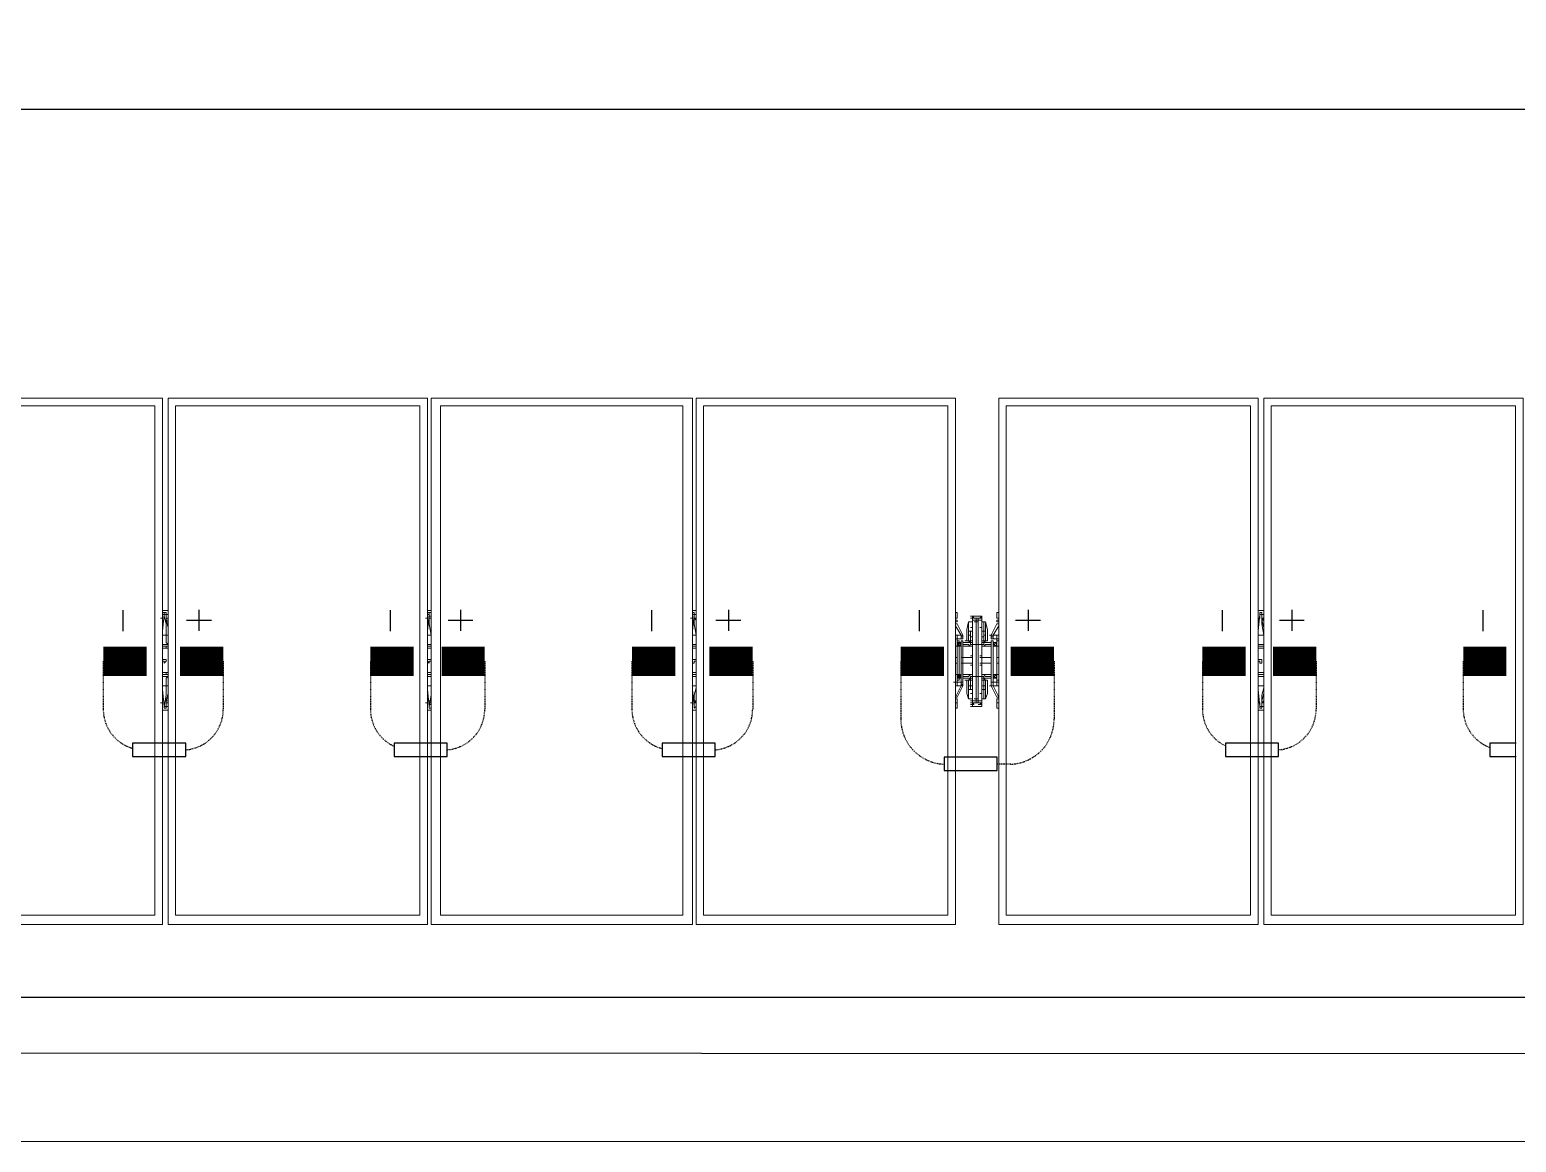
# Model space of a CAD drawing. Header units: feet. Extents: x -9903 to 12307, y -41 to 4121.
# Drawn here: x 2233.1 to 2488.9, y 2500.5 to 2692 of the extents above; entities that cross this region are included whole.
import ezdxf
from ezdxf.lldxf.tags import DXFTag

# ---------------------------------------------------------------- set-up
doc = ezdxf.new("R2010")
doc.units = ezdxf.units.FT
doc.header["$MEASUREMENT"] = 0
doc.linetypes.add('HIDDEN', pattern=[0.375, 0.25, -0.125])
for name, color, linetype in [('E-HARN-COMP', 8, 'Continuous'), ('E-TRNK-CABL-NEG', 6, 'HIDDEN'), ('E-TRUNK-CABLE-POS', 6, 'HIDDEN'), ('G-ANNO-TEXT', 1, 'Continuous'), ('Polarity-Text', 7, 'Continuous'), ('PV-DC-CABL-UG+', 5, 'DC+'), ('PV-DC-CABL-UG-', 10, 'DC-')]:
    doc.layers.add(name, color=color, linetype=linetype)
doc.styles.add('NEI-A', font='arial.ttf')
tags = doc.linetypes.add('DC+', pattern='A,0.176989,-0.049113,["DC+",NEI-A,S=0.1,R=0,X=0,Y=-0.05],-0.049113,-0.250887,0.176989', length=0.703091).pattern_tags.tags
tags[6] = DXFTag(74, 10)
tags = doc.linetypes.add('DC-', pattern='A,0.176989,-0.049113,["DC-",NEI-A,S=0.1,R=0,X=0,Y=-0.05],-0.049113,-0.250887,0.176989', length=0.703091).pattern_tags.tags
tags[6] = DXFTag(74, 10)

# ---------------------------------------------------------------- blocks, each defined once
blk = doc.blocks.new('A$Cc93f9aa1')
at = {"lineweight": 5}
for points in [[(7.658, 0.4666), (7.428, 0.4666), (7.428, 0), (7.658, 0)], [(7.893, 0), (7.663, 0), (7.663, 0.4666), (7.893, 0.4666)], [(8.1613, 0), (8.1613, 0.4666), (7.9313, 0.4666), (7.9313, 0)], [(8.3963, 0.4666), (8.3963, 0), (8.1647, 0), (8.1647, 0.4666)], [(8.6296, 0), (8.3997, 0), (8.3997, 0.4666), (8.6296, 0.4666)], [(8.8646, 0), (8.6346, 0), (8.6346, 0.4666), (8.8646, 0.4666)], [(7.6514, 0.0067), (7.6514, 0.4583), (7.4347, 0.4583), (7.4347, 0.0067)], [(7.8863, 0.0067), (7.8863, 0.4583), (7.6697, 0.4583), (7.6697, 0.0067)], [(8.1547, 0.0067), (8.1547, 0.4583), (7.938, 0.4583), (7.938, 0.0067)], [(8.388, 0.4583), (8.173, 0.4583), (8.173, 0.0067), (8.388, 0.0067)], [(8.623, 0.0067), (8.623, 0.4583), (8.4063, 0.4583), (8.4063, 0.0067)], [(8.858, 0.0067), (8.858, 0.4583), (8.6413, 0.4583), (8.6413, 0.0067)], [(7.8947, 0.2667), (7.8947, 0.27), (7.8947, 0.275), (7.893, 0.275), (7.8947, 0.275), (7.8947, 0.27)], [(7.8947, 0.2517), (7.898, 0.2517), (7.898, 0.2533), (7.898, 0.255), (7.8997, 0.255), (7.8947, 0.265), (7.8997, 0.255), (7.898, 0.255), (7.898, 0.2533), (7.898, 0.2517), (7.8947, 0.2517), (7.8947, 0.25), (7.893, 0.25), (7.893, 0.215), (7.8947, 0.215), (7.8947, 0.2133), (7.8947, 0.215), (7.893, 0.215), (7.893, 0.25), (7.893, 0.2517), (7.8947, 0.2517), (7.8947, 0.255), (7.898, 0.255), (7.8947, 0.255), (7.8947, 0.2517), (7.893, 0.2517), (7.893, 0.25), (7.8947, 0.25)], [(7.9047, 0.2667), (7.903, 0.2617), (7.903, 0.25), (7.903, 0.2517), (7.903, 0.25), (7.903, 0.2617)], [(7.9063, 0.2667), (7.9047, 0.2667), (7.9047, 0.2583), (7.9047, 0.2567), (7.9047, 0.255), (7.9063, 0.255), (7.9063, 0.25), (7.9047, 0.25), (7.9047, 0.2567), (7.9047, 0.25), (7.9063, 0.25), (7.9063, 0.255), (7.9063, 0.2583), (7.9063, 0.2667), (7.908, 0.2667), (7.9063, 0.2667), (7.9047, 0.2667), (7.9047, 0.2583), (7.9063, 0.2583)], [(7.9097, 0.2733), (7.908, 0.2733)], [(7.9097, 0.27), (7.908, 0.27)], [(7.9113, 0.2683), (7.9113, 0.2467), (7.908, 0.2467), (7.908, 0.2683)], [(7.913, 0.2467), (7.913, 0.2683), (7.9163, 0.2683), (7.9163, 0.2467)], [(7.9163, 0.2683), (7.9163, 0.27), (7.9163, 0.2733), (7.9163, 0.2717), (7.9147, 0.2717), (7.9163, 0.2717), (7.918, 0.2717), (7.9163, 0.2717), (7.9147, 0.27), (7.9163, 0.27), (7.9163, 0.2683), (7.918, 0.2683)], [(7.918, 0.2733), (7.9163, 0.2733)], [(7.9163, 0.2583), (7.9197, 0.2583), (7.9197, 0.2667), (7.9197, 0.2583)], [(7.9197, 0.2667), (7.9163, 0.2667), (7.9163, 0.2583), (7.9163, 0.2667), (7.9197, 0.2667), (7.9213, 0.2617)], [(7.9263, 0.255), (7.9247, 0.255), (7.9263, 0.2533), (7.9247, 0.255), (7.9263, 0.255), (7.9263, 0.2533), (7.9263, 0.255), (7.9247, 0.255), (7.9297, 0.265), (7.9247, 0.255), (7.9263, 0.255), (7.9297, 0.255), (7.9297, 0.2517), (7.9263, 0.2517), (7.9263, 0.2533), (7.9263, 0.2517), (7.9297, 0.2517), (7.9297, 0.255)], [(7.9297, 0.27), (7.9297, 0.2667), (7.9297, 0.27), (7.9297, 0.275), (7.9313, 0.275), (7.9297, 0.275)], [(7.898, 0.2517), (7.8997, 0.2517), (7.8997, 0.255), (7.9013, 0.255), (7.8997, 0.255), (7.898, 0.255), (7.898, 0.2533), (7.898, 0.255), (7.8997, 0.255), (7.8997, 0.2517), (7.898, 0.2517), (7.8997, 0.2517), (7.8997, 0.215), (7.898, 0.215), (7.8997, 0.215), (7.8997, 0.2517)], [(7.903, 0.25), (7.903, 0.26)], [(7.9047, 0.2583), (7.9047, 0.2567), (7.9047, 0.255), (7.9063, 0.255), (7.9063, 0.2583)], [(7.9197, 0.2567), (7.9197, 0.255), (7.918, 0.255), (7.918, 0.2583), (7.918, 0.255), (7.9197, 0.255), (7.9197, 0.2567), (7.9197, 0.2583)], [(7.918, 0.255), (7.918, 0.25), (7.9197, 0.25), (7.9197, 0.2517), (7.9197, 0.25), (7.918, 0.25), (7.918, 0.2483), (7.9197, 0.25), (7.918, 0.2483), (7.9197, 0.25), (7.918, 0.2483), (7.918, 0.25)], [(7.9263, 0.215), (7.9247, 0.215), (7.9247, 0.2517), (7.9263, 0.2517), (7.9247, 0.2517), (7.9247, 0.255), (7.9247, 0.2517), (7.9263, 0.2517), (7.9247, 0.2517), (7.9247, 0.215)], [(7.9313, 0.25), (7.9313, 0.2517), (7.9297, 0.2517), (7.9297, 0.25), (7.9297, 0.2517), (7.9313, 0.2517), (7.933, 0.2517), (7.9313, 0.2517)], [(7.8963, 0.245), (7.8947, 0.2467), (7.8947, 0.2483), (7.8963, 0.2483), (7.898, 0.2483), (7.8963, 0.2483), (7.8947, 0.2483), (7.8947, 0.2467), (7.8947, 0.2483), (7.8963, 0.2483), (7.8947, 0.2483), (7.8947, 0.2467), (7.8947, 0.245), (7.8947, 0.2467), (7.8963, 0.245), (7.8947, 0.245), (7.893, 0.245), (7.8947, 0.245)], [(7.8963, 0.2483), (7.8947, 0.2467), (7.8963, 0.245), (7.898, 0.2467)], [(7.8963, 0.2483), (7.8947, 0.2467), (7.8963, 0.245), (7.898, 0.2467)], [(7.898, 0.2467), (7.8963, 0.2467)], [(7.8997, 0.245), (7.908, 0.245)], [(7.9063, 0.25), (7.9063, 0.2483), (7.908, 0.2483), (7.9063, 0.2483), (7.908, 0.2483), (7.9063, 0.2483)], [(7.9113, 0.2183), (7.9113, 0.2467), (7.913, 0.2467), (7.913, 0.2183)], [(7.9163, 0.245), (7.9247, 0.245)], [(7.928, 0.2483), (7.9263, 0.2483), (7.9263, 0.2467), (7.928, 0.2467), (7.928, 0.245), (7.9263, 0.245), (7.9263, 0.2483), (7.928, 0.2483), (7.9263, 0.2483), (7.9263, 0.2467), (7.9263, 0.245), (7.9263, 0.2467), (7.9263, 0.245), (7.928, 0.245), (7.9263, 0.245), (7.928, 0.245), (7.9297, 0.245), (7.928, 0.245), (7.928, 0.2483), (7.928, 0.2467), (7.9297, 0.2467), (7.928, 0.2467), (7.9297, 0.2467), (7.928, 0.2467), (7.9297, 0.2467), (7.928, 0.2467), (7.9297, 0.2467), (7.928, 0.2467), (7.9297, 0.2467), (7.928, 0.2467), (7.9297, 0.2467), (7.928, 0.2467), (7.9297, 0.2467), (7.928, 0.2467), (7.9297, 0.2467), (7.928, 0.2467), (7.9297, 0.2467), (7.928, 0.2467), (7.9297, 0.2467), (7.9297, 0.2483)], [(7.928, 0.2483), (7.9263, 0.2467), (7.928, 0.245), (7.9297, 0.2467)], [(7.928, 0.2483), (7.9263, 0.2467), (7.928, 0.245), (7.9297, 0.2467)], [(7.928, 0.215), (7.9297, 0.215), (7.9297, 0.25), (7.928, 0.25), (7.9297, 0.25), (7.9297, 0.215)], [(7.6614, 0.235), (7.6597, 0.235), (7.6597, 0.2317), (7.663, 0.2317), (7.663, 0.2333), (7.6614, 0.2333)], [(7.8947, 0.235), (7.893, 0.235)], [(7.8947, 0.235), (7.893, 0.235)], [(7.8947, 0.23), (7.893, 0.23)], [(7.8947, 0.23), (7.893, 0.23)], [(7.9297, 0.235), (7.9313, 0.235)], [(7.9297, 0.235), (7.9313, 0.235)], [(7.9313, 0.23), (7.9297, 0.23)], [(7.9313, 0.23), (7.9297, 0.23)], [(8.1647, 0.235), (8.163, 0.235), (8.163, 0.2333), (8.1613, 0.2333), (8.1613, 0.2317), (8.163, 0.2317), (8.1647, 0.2317), (8.1647, 0.2333)], [(8.398, 0.235), (8.398, 0.2333), (8.3963, 0.2333), (8.3963, 0.2317), (8.398, 0.2317), (8.3997, 0.2317), (8.3997, 0.2333)], [(8.633, 0.235), (8.6313, 0.2333), (8.6313, 0.2317), (8.6346, 0.2317), (8.6346, 0.2333), (8.633, 0.2333)], [(7.8947, 0.22), (7.8947, 0.2183), (7.8947, 0.2167), (7.8963, 0.2167), (7.898, 0.2167), (7.898, 0.2183), (7.8963, 0.2183), (7.898, 0.2183), (7.8963, 0.2183), (7.898, 0.2183), (7.8963, 0.2183), (7.898, 0.2183), (7.8963, 0.2183), (7.898, 0.2183), (7.8963, 0.2183), (7.898, 0.2183), (7.8963, 0.2183), (7.898, 0.2183), (7.8963, 0.2183), (7.898, 0.2183), (7.8963, 0.2183), (7.898, 0.2183), (7.8963, 0.2183), (7.898, 0.2183), (7.898, 0.22), (7.898, 0.2183), (7.898, 0.2167), (7.8963, 0.2167), (7.898, 0.2167), (7.898, 0.2183), (7.898, 0.22), (7.8963, 0.22), (7.8947, 0.22), (7.8947, 0.2183), (7.8947, 0.22), (7.893, 0.22)], [(7.893, 0.215), (7.893, 0.2133)], [(7.8963, 0.22), (7.8947, 0.2183), (7.8963, 0.2167), (7.898, 0.2183)], [(7.8947, 0.2183), (7.8963, 0.2167), (7.898, 0.2167), (7.898, 0.2183), (7.898, 0.22), (7.8963, 0.22), (7.8947, 0.22), (7.8963, 0.22), (7.898, 0.22), (7.8963, 0.22), (7.8947, 0.22)], [(7.8963, 0.22), (7.8947, 0.2183), (7.8963, 0.2167), (7.898, 0.2183)], [(7.898, 0.21), (7.8997, 0.21), (7.8947, 0.2), (7.8997, 0.21), (7.898, 0.21), (7.8947, 0.21), (7.8947, 0.2133), (7.898, 0.2133), (7.898, 0.2117), (7.898, 0.21), (7.8947, 0.21), (7.8947, 0.2133), (7.898, 0.2133), (7.898, 0.2117)], [(7.898, 0.2133), (7.8997, 0.2133), (7.8997, 0.21), (7.8997, 0.2133)], [(7.9013, 0.21), (7.8997, 0.21), (7.8997, 0.2117), (7.898, 0.2117), (7.8997, 0.2117), (7.8997, 0.21)], [(7.908, 0.22), (7.8997, 0.22)], [(7.903, 0.215), (7.903, 0.205)], [(7.9047, 0.2067), (7.9047, 0.2083), (7.9047, 0.21), (7.9063, 0.21), (7.9063, 0.2117), (7.9063, 0.215), (7.9063, 0.2117), (7.9063, 0.21), (7.9047, 0.21), (7.9047, 0.2083), (7.9047, 0.2133), (7.9047, 0.2083), (7.9047, 0.2067), (7.9063, 0.2067), (7.9063, 0.1983), (7.9047, 0.1983)], [(7.9247, 0.22), (7.9163, 0.22)], [(7.9197, 0.2083), (7.9197, 0.215), (7.918, 0.215), (7.918, 0.2117), (7.918, 0.215), (7.9197, 0.215)], [(7.9197, 0.1983), (7.9213, 0.205), (7.9213, 0.215), (7.9197, 0.215), (7.9197, 0.2133), (7.9197, 0.215), (7.9213, 0.215), (7.9213, 0.205)], [(7.9297, 0.2133), (7.9297, 0.21), (7.9263, 0.21), (7.9247, 0.21), (7.9247, 0.2117), (7.9263, 0.2117), (7.9247, 0.2117), (7.9247, 0.21), (7.9263, 0.21), (7.9263, 0.2117), (7.9263, 0.2133), (7.9247, 0.2133), (7.9247, 0.21), (7.9247, 0.2133), (7.9263, 0.2133), (7.9313, 0.2133), (7.9297, 0.2133), (7.9297, 0.21), (7.9263, 0.21), (7.9247, 0.21), (7.9297, 0.2), (7.9247, 0.21), (7.9263, 0.21), (7.9263, 0.2117), (7.9263, 0.2133)], [(7.928, 0.22), (7.928, 0.2183), (7.928, 0.2167), (7.9263, 0.2167), (7.928, 0.2167), (7.928, 0.2183), (7.9297, 0.2183), (7.928, 0.2183), (7.9297, 0.2183), (7.928, 0.2183), (7.9297, 0.2183), (7.928, 0.2183), (7.9297, 0.2183), (7.928, 0.2183), (7.9297, 0.2183), (7.9297, 0.22)], [(7.928, 0.22), (7.9263, 0.2183), (7.928, 0.2167), (7.9297, 0.2183)], [(7.9263, 0.22), (7.928, 0.22), (7.928, 0.2183), (7.9297, 0.2183), (7.928, 0.2183), (7.9297, 0.2183), (7.928, 0.2183), (7.9297, 0.2183), (7.928, 0.2183), (7.9297, 0.2183), (7.928, 0.2183), (7.9297, 0.2183), (7.9297, 0.2167), (7.928, 0.2167), (7.9297, 0.2167), (7.9297, 0.2183), (7.9297, 0.22), (7.9313, 0.22), (7.9297, 0.22), (7.928, 0.22), (7.9263, 0.22), (7.9263, 0.2183), (7.9263, 0.2167), (7.9263, 0.2183), (7.9263, 0.22), (7.928, 0.22), (7.9263, 0.22), (7.9263, 0.2183), (7.9263, 0.2167), (7.928, 0.2167), (7.9263, 0.2167), (7.9263, 0.2183)], [(7.928, 0.22), (7.9263, 0.2183), (7.928, 0.2167), (7.9297, 0.2183)], [(7.9297, 0.2133), (7.9297, 0.215)], [(7.9313, 0.2133), (7.9313, 0.215)], [(7.8947, 0.1967), (7.8947, 0.1983)], [(7.9047, 0.1983), (7.9047, 0.2067), (7.9063, 0.2067), (7.9063, 0.1983)], [(7.9063, 0.21), (7.9063, 0.2067)], [(7.9063, 0.1983), (7.908, 0.1983)], [(7.9097, 0.2033), (7.908, 0.2033)], [(7.9097, 0.2033), (7.908, 0.2033)], [(7.9197, 0.1983), (7.9163, 0.1983), (7.9163, 0.2067), (7.9197, 0.2067)], [(7.918, 0.2067), (7.918, 0.21)], [(7.9297, 0.1983), (7.9297, 0.1967)], [(7.893, 0.19), (7.8947, 0.19), (7.8947, 0.195), (7.8947, 0.19)], [(7.9147, 0.195), (7.913, 0.195)], [(7.9163, 0.1933), (7.9147, 0.1933)], [(7.9313, 0.19), (7.9297, 0.19), (7.9297, 0.195), (7.9297, 0.19)]]:
    blk.add_lwpolyline(points, close=True, dxfattribs=at)
for points in [[(7.893, 0), (7.893, 0.4666)], [(7.9313, 0.4666), (7.9313, 0)], [(7.8863, 0.0067), (7.8863, 0.4583)], [(7.938, 0.4583), (7.938, 0.0067)], [(7.663, 0.2767), (7.658, 0.2767)], [(7.6597, 0.255), (7.658, 0.255), (7.658, 0.2567), (7.6597, 0.2633), (7.6597, 0.2733), (7.6614, 0.2733), (7.6614, 0.275), (7.6597, 0.275), (7.6597, 0.2733), (7.6597, 0.27), (7.658, 0.2683)], [(7.6614, 0.27), (7.6614, 0.2733)], [(7.8947, 0.2667), (7.8947, 0.2667)], [(7.8947, 0.2667), (7.8947, 0.2667)], [(7.908, 0.2467), (7.908, 0.2683), (7.9113, 0.2683), (7.9113, 0.2667), (7.9113, 0.2467), (7.9113, 0.2667), (7.913, 0.2667), (7.9147, 0.2667), (7.913, 0.2667), (7.9113, 0.2667), (7.9113, 0.2683), (7.9113, 0.27), (7.9097, 0.27), (7.908, 0.2717), (7.9097, 0.2717), (7.9113, 0.2717), (7.9097, 0.2717), (7.908, 0.2717), (7.908, 0.2733), (7.908, 0.27), (7.9097, 0.27), (7.908, 0.27), (7.9097, 0.27), (7.9113, 0.27), (7.9097, 0.27), (7.9113, 0.27), (7.9113, 0.2683), (7.913, 0.2683), (7.913, 0.27), (7.9113, 0.27), (7.913, 0.27), (7.9147, 0.27), (7.913, 0.27), (7.9113, 0.27), (7.9097, 0.27), (7.908, 0.2717), (7.9097, 0.2717), (7.908, 0.2717), (7.908, 0.2733), (7.908, 0.2683), (7.9097, 0.2683), (7.908, 0.2683), (7.908, 0.27), (7.908, 0.2617), (7.908, 0.2383), (7.908, 0.235), (7.8997, 0.235), (7.8997, 0.23), (7.908, 0.23), (7.9097, 0.23), (7.908, 0.23), (7.9097, 0.23), (7.908, 0.23), (7.9097, 0.23), (7.908, 0.23), (7.9097, 0.23), (7.908, 0.23), (7.9097, 0.23)], [(7.8997, 0.2483), (7.908, 0.2483), (7.9063, 0.2483), (7.9047, 0.25), (7.9063, 0.2483), (7.9047, 0.25), (7.903, 0.25), (7.9047, 0.25), (7.9063, 0.2483), (7.9047, 0.25), (7.9063, 0.2483), (7.9063, 0.2467), (7.908, 0.2467), (7.908, 0.2183), (7.9113, 0.2183), (7.9113, 0.2467), (7.913, 0.2467), (7.9113, 0.2467), (7.9113, 0.2683), (7.913, 0.2683), (7.9147, 0.2683), (7.913, 0.2683), (7.9113, 0.2683), (7.913, 0.2683), (7.9147, 0.2683), (7.913, 0.2683), (7.9113, 0.2683), (7.913, 0.2683), (7.913, 0.27), (7.9147, 0.27), (7.9163, 0.27), (7.9163, 0.2733), (7.9163, 0.2717), (7.9147, 0.27), (7.9163, 0.27), (7.9163, 0.2617), (7.9163, 0.2383), (7.9163, 0.235), (7.918, 0.235), (7.9163, 0.235), (7.9247, 0.235), (7.9247, 0.23), (7.9163, 0.23), (7.9163, 0.2267), (7.9163, 0.23), (7.918, 0.23), (7.9163, 0.23), (7.918, 0.23), (7.9163, 0.23), (7.918, 0.23)], [(7.918, 0.2733), (7.9163, 0.2733), (7.9097, 0.2733), (7.908, 0.2733), (7.9097, 0.2733), (7.9163, 0.2733)], [(7.908, 0.27), (7.908, 0.27)], [(7.9097, 0.235), (7.908, 0.235), (7.9097, 0.235), (7.908, 0.235), (7.908, 0.2383), (7.908, 0.2617), (7.9097, 0.2617), (7.908, 0.2617), (7.9097, 0.2617), (7.908, 0.2617), (7.908, 0.27), (7.9097, 0.27), (7.9113, 0.27)], [(7.908, 0.27), (7.908, 0.27)], [(7.9247, 0.2483), (7.9163, 0.2483), (7.918, 0.2483), (7.9197, 0.2483), (7.918, 0.2483), (7.9163, 0.2483), (7.918, 0.2483), (7.9197, 0.2483), (7.918, 0.2483), (7.918, 0.2467), (7.9163, 0.2467), (7.9163, 0.2183), (7.913, 0.2183), (7.913, 0.2467), (7.9163, 0.2467), (7.9163, 0.2683), (7.913, 0.2683), (7.913, 0.2467), (7.9113, 0.2467), (7.9113, 0.2183), (7.913, 0.2183), (7.913, 0.1967), (7.9163, 0.1967), (7.9163, 0.2183), (7.918, 0.2183), (7.918, 0.2167), (7.9163, 0.2167), (7.918, 0.2167)], [(7.9163, 0.2367), (7.9163, 0.2383), (7.9163, 0.2367), (7.918, 0.2367), (7.9163, 0.2367), (7.9163, 0.235), (7.918, 0.235), (7.9163, 0.235), (7.9163, 0.2383), (7.9163, 0.2617), (7.918, 0.2617), (7.9163, 0.2617), (7.918, 0.2617), (7.9163, 0.2617), (7.9163, 0.27), (7.918, 0.27), (7.9163, 0.27), (7.918, 0.27), (7.9163, 0.27), (7.918, 0.27), (7.9163, 0.27), (7.9147, 0.27), (7.913, 0.27), (7.9147, 0.27), (7.913, 0.27)], [(7.9163, 0.2667), (7.918, 0.2667)], [(7.918, 0.2667), (7.918, 0.2667)], [(7.9297, 0.27), (7.9297, 0.27)], [(7.9297, 0.2667), (7.9297, 0.2667)], [(7.9297, 0.2667), (7.9297, 0.2667)], [(8.1647, 0.2767), (8.1613, 0.2767)], [(8.163, 0.255), (8.1613, 0.255), (8.1613, 0.2567), (8.163, 0.2633), (8.163, 0.2733), (8.163, 0.275), (8.163, 0.27), (8.1613, 0.2683)], [(8.1647, 0.27), (8.1647, 0.2733)], [(8.3997, 0.2767), (8.3963, 0.2767)], [(8.398, 0.27), (8.398, 0.2733), (8.398, 0.275), (8.398, 0.2717), (8.3963, 0.2717), (8.3963, 0.27), (8.3963, 0.2683)], [(8.398, 0.255), (8.3963, 0.255), (8.3963, 0.2633), (8.398, 0.2733)], [(8.6346, 0.2767), (8.6296, 0.2767)], [(8.6296, 0.255), (8.6313, 0.255), (8.6313, 0.2633), (8.633, 0.2733)], [(8.633, 0.27), (8.633, 0.2733), (8.6313, 0.2733), (8.6313, 0.2683)], [(8.633, 0.2733), (8.633, 0.275), (8.633, 0.2733)], [(7.6597, 0.2467), (7.658, 0.2467), (7.658, 0.255)], [(7.898, 0.2517), (7.898, 0.2517)], [(7.898, 0.2517), (7.898, 0.2517)], [(7.8997, 0.2517), (7.8997, 0.2517)], [(7.8997, 0.2517), (7.8997, 0.2517)], [(7.9047, 0.26), (7.9047, 0.26)], [(7.9047, 0.26), (7.9047, 0.26)], [(7.9213, 0.2617), (7.9213, 0.25), (7.9197, 0.25)], [(7.9213, 0.2617), (7.9213, 0.25), (7.9197, 0.25)], [(7.9197, 0.26), (7.9197, 0.26)], [(7.9197, 0.26), (7.9197, 0.26)], [(7.9197, 0.2567), (7.9197, 0.2517)], [(7.9197, 0.2567), (7.9197, 0.2517)], [(7.9197, 0.2517), (7.9197, 0.25)], [(7.9197, 0.2517), (7.9197, 0.25)], [(7.9213, 0.25), (7.9213, 0.26), (7.9213, 0.25), (7.923, 0.25)], [(7.9247, 0.2517), (7.9247, 0.2517)], [(7.9247, 0.2517), (7.9247, 0.2517)], [(7.9263, 0.2517), (7.9263, 0.2517)], [(8.163, 0.2467), (8.1613, 0.2467), (8.1613, 0.255)], [(8.398, 0.2467), (8.3963, 0.2467), (8.3963, 0.255)], [(8.633, 0.2467), (8.6313, 0.2467), (8.6296, 0.2467), (8.6313, 0.2483), (8.6313, 0.255)], [(7.663, 0.2467), (7.658, 0.2467)], [(7.663, 0.245), (7.658, 0.245), (7.6597, 0.245)], [(7.658, 0.245), (7.658, 0.2433), (7.663, 0.2433)], [(7.8947, 0.2483), (7.8947, 0.2483)], [(7.8947, 0.2483), (7.8947, 0.2483)], [(7.8947, 0.2467), (7.8947, 0.2467)], [(7.8947, 0.2467), (7.8947, 0.2467)], [(7.8947, 0.245), (7.8947, 0.245)], [(7.8947, 0.245), (7.8947, 0.245)], [(7.8963, 0.2483), (7.8963, 0.2483)], [(7.8963, 0.2483), (7.898, 0.2483)], [(7.8963, 0.2483), (7.8963, 0.2483)], [(7.898, 0.2483), (7.8963, 0.2483)], [(7.8963, 0.2467), (7.898, 0.2467)], [(7.8963, 0.2467), (7.898, 0.2467)], [(7.8963, 0.2467), (7.898, 0.2467)], [(7.8963, 0.2467), (7.898, 0.2467)], [(7.8963, 0.2467), (7.898, 0.2467)], [(7.8963, 0.2467), (7.898, 0.2467)], [(7.8963, 0.2467), (7.898, 0.2467)], [(7.8963, 0.2467), (7.898, 0.2467)], [(7.8963, 0.2467), (7.898, 0.2467)], [(7.8963, 0.2467), (7.898, 0.2467)], [(7.8963, 0.2467), (7.898, 0.2467)], [(7.8963, 0.2467), (7.898, 0.2467)], [(7.8963, 0.2467), (7.898, 0.2467)], [(7.8963, 0.2467), (7.898, 0.2467)], [(7.8963, 0.2467), (7.898, 0.2467)], [(7.8963, 0.2467), (7.898, 0.2467)], [(7.8963, 0.245), (7.898, 0.245)], [(7.8963, 0.245), (7.898, 0.245)], [(7.8963, 0.245), (7.8963, 0.245)], [(7.898, 0.245), (7.8963, 0.245)], [(7.8963, 0.245), (7.898, 0.245)], [(7.8963, 0.245), (7.8963, 0.245)], [(7.898, 0.2483), (7.898, 0.245)], [(7.898, 0.2483), (7.898, 0.2483)], [(7.898, 0.2467), (7.898, 0.2483)], [(7.898, 0.2483), (7.898, 0.2467)], [(7.898, 0.2483), (7.898, 0.2483)], [(7.898, 0.2467), (7.898, 0.2483)], [(7.898, 0.2467), (7.898, 0.2467)], [(7.898, 0.245), (7.898, 0.2467)], [(7.898, 0.2467), (7.898, 0.245)], [(7.898, 0.2467), (7.898, 0.2467)], [(7.898, 0.245), (7.898, 0.2467)], [(7.898, 0.245), (7.898, 0.245)], [(7.898, 0.245), (7.898, 0.245)], [(7.9063, 0.245), (7.9047, 0.2467), (7.8997, 0.2467)], [(7.9097, 0.235), (7.908, 0.235), (7.908, 0.2367), (7.9097, 0.2367), (7.908, 0.2367), (7.908, 0.2383), (7.908, 0.2367), (7.908, 0.235), (7.9097, 0.235), (7.908, 0.235), (7.8997, 0.235), (7.8997, 0.23), (7.908, 0.23), (7.908, 0.2267), (7.908, 0.23), (7.908, 0.2267), (7.908, 0.2033), (7.908, 0.195), (7.9097, 0.195), (7.908, 0.195), (7.908, 0.1967), (7.908, 0.195), (7.908, 0.1933), (7.9097, 0.195), (7.9113, 0.195), (7.9113, 0.1967), (7.913, 0.1967), (7.9147, 0.1967), (7.913, 0.1967), (7.9113, 0.1967), (7.913, 0.1967), (7.9147, 0.1967), (7.913, 0.1967), (7.9113, 0.1967), (7.9113, 0.195), (7.9097, 0.195), (7.908, 0.1933), (7.908, 0.195), (7.908, 0.1967), (7.908, 0.195), (7.9097, 0.195), (7.908, 0.1933), (7.9097, 0.1933), (7.908, 0.1933), (7.9147, 0.1933), (7.908, 0.1933), (7.9097, 0.1933), (7.908, 0.1933), (7.9097, 0.195), (7.908, 0.195), (7.908, 0.2033), (7.908, 0.2267), (7.908, 0.23)], [(7.9063, 0.2483), (7.908, 0.2483)], [(7.908, 0.2183), (7.908, 0.2467), (7.9113, 0.2467), (7.9113, 0.2183), (7.908, 0.2183), (7.908, 0.1967), (7.9113, 0.1967), (7.9113, 0.2183), (7.913, 0.2183), (7.913, 0.1967), (7.9163, 0.1967), (7.9163, 0.2183)], [(7.9163, 0.23), (7.918, 0.23), (7.9163, 0.23), (7.918, 0.23), (7.9163, 0.23), (7.9163, 0.2267), (7.9163, 0.2033), (7.918, 0.2033), (7.9163, 0.2033), (7.918, 0.2033), (7.9163, 0.2033), (7.9163, 0.195), (7.918, 0.195), (7.9163, 0.195), (7.9163, 0.1967), (7.9163, 0.195), (7.9163, 0.1933), (7.9147, 0.1933), (7.9163, 0.1933), (7.9147, 0.195), (7.913, 0.195), (7.913, 0.1967), (7.9113, 0.1967), (7.9113, 0.1983), (7.9113, 0.2183), (7.913, 0.2183), (7.9163, 0.2183), (7.9163, 0.2467)], [(7.918, 0.2483), (7.9197, 0.25)], [(7.918, 0.2483), (7.9197, 0.25)], [(7.9247, 0.2467), (7.9197, 0.2467), (7.918, 0.245)], [(7.9297, 0.2467), (7.9297, 0.245), (7.9313, 0.245), (7.9297, 0.245), (7.9297, 0.2467), (7.9297, 0.2483), (7.928, 0.2483), (7.9263, 0.2483), (7.9263, 0.2467)], [(7.9263, 0.2483), (7.9263, 0.2483)], [(7.9263, 0.2483), (7.9263, 0.2483)], [(7.9263, 0.2467), (7.9263, 0.2467)], [(7.9263, 0.2467), (7.9263, 0.2467)], [(7.9263, 0.245), (7.9263, 0.245)], [(7.9263, 0.245), (7.9263, 0.245)], [(7.928, 0.2483), (7.928, 0.2483)], [(7.928, 0.2483), (7.928, 0.2483)], [(7.928, 0.245), (7.928, 0.245)], [(7.928, 0.245), (7.928, 0.245)], [(7.9297, 0.2483), (7.9297, 0.2483)], [(7.9297, 0.2483), (7.9297, 0.2483)], [(7.9297, 0.2467), (7.9297, 0.2467)], [(7.9297, 0.2467), (7.9297, 0.2467)], [(7.9297, 0.245), (7.9297, 0.245)], [(7.9297, 0.245), (7.9297, 0.245)], [(8.1647, 0.2467), (8.1613, 0.2467)], [(8.1647, 0.245), (8.1613, 0.245), (8.163, 0.245)], [(8.1613, 0.245), (8.1613, 0.2433), (8.1647, 0.2433)], [(8.3997, 0.2467), (8.3963, 0.2467)], [(8.3997, 0.245), (8.3963, 0.245), (8.398, 0.245)], [(8.3963, 0.245), (8.3963, 0.2433), (8.3997, 0.2433)], [(8.6346, 0.2467), (8.6296, 0.2467)], [(8.6346, 0.245), (8.6313, 0.245), (8.6296, 0.245)], [(8.6346, 0.2433), (8.6313, 0.2433), (8.6296, 0.2433)], [(8.6313, 0.2433), (8.6313, 0.245)], [(7.913, 0.195), (7.9147, 0.195), (7.9163, 0.1933), (7.918, 0.1933), (7.9163, 0.1933), (7.9147, 0.195), (7.9163, 0.195), (7.9147, 0.195), (7.913, 0.195), (7.9113, 0.195), (7.9097, 0.195), (7.9113, 0.195), (7.913, 0.195), (7.9147, 0.195), (7.913, 0.195), (7.9147, 0.195), (7.9163, 0.195), (7.9147, 0.195), (7.9163, 0.1933), (7.9163, 0.195), (7.9163, 0.1967), (7.9163, 0.195), (7.9163, 0.1967), (7.9163, 0.195), (7.9163, 0.2033), (7.9163, 0.2267), (7.9163, 0.23), (7.9247, 0.23), (7.9263, 0.23)], [(7.9247, 0.23), (7.9247, 0.235), (7.9263, 0.235), (7.9247, 0.235), (7.9163, 0.235), (7.918, 0.235), (7.9163, 0.235), (7.9163, 0.2367), (7.918, 0.2367)], [(7.663, 0.2217), (7.658, 0.2217), (7.658, 0.22)], [(7.663, 0.22), (7.658, 0.22), (7.6597, 0.22)], [(7.6614, 0.1917), (7.6597, 0.1917), (7.6597, 0.2), (7.658, 0.21), (7.658, 0.2183), (7.6597, 0.2183)], [(7.658, 0.2183), (7.663, 0.2183)], [(7.893, 0.2133), (7.8947, 0.2133), (7.893, 0.2133)], [(7.893, 0.2133), (7.8947, 0.2133), (7.893, 0.2133)], [(7.8947, 0.22), (7.8947, 0.22)], [(7.8947, 0.22), (7.8947, 0.22)], [(7.8947, 0.2183), (7.8963, 0.2167)], [(7.8947, 0.2183), (7.8947, 0.2167)], [(7.8947, 0.2183), (7.8947, 0.2183)], [(7.8947, 0.2183), (7.8947, 0.2183)], [(7.8947, 0.2167), (7.8963, 0.2167)], [(7.8947, 0.2167), (7.8947, 0.2167)], [(7.8947, 0.2167), (7.8947, 0.2167)], [(7.8963, 0.22), (7.8963, 0.22)], [(7.8963, 0.22), (7.8963, 0.22)], [(7.8963, 0.2167), (7.8963, 0.2167)], [(7.8963, 0.2167), (7.8963, 0.2167)], [(7.898, 0.22), (7.898, 0.22)], [(7.898, 0.22), (7.898, 0.22)], [(7.898, 0.2183), (7.898, 0.2183)], [(7.898, 0.2183), (7.898, 0.2183)], [(7.898, 0.2167), (7.898, 0.2167)], [(7.898, 0.2167), (7.898, 0.2167)], [(7.898, 0.215), (7.898, 0.215)], [(7.898, 0.215), (7.898, 0.215)], [(7.9063, 0.22), (7.9047, 0.2183), (7.8997, 0.2183)], [(7.8997, 0.2167), (7.908, 0.2167), (7.9063, 0.2167), (7.9047, 0.215), (7.9063, 0.2167), (7.9047, 0.215), (7.9063, 0.2167), (7.9063, 0.215), (7.9047, 0.215), (7.9047, 0.2133), (7.9047, 0.215), (7.9063, 0.215), (7.9063, 0.2167), (7.9047, 0.215), (7.903, 0.215), (7.903, 0.205), (7.903, 0.215), (7.903, 0.2133), (7.903, 0.215)], [(7.8997, 0.215), (7.8997, 0.215)], [(7.8997, 0.215), (7.8997, 0.215)], [(7.9113, 0.195), (7.9097, 0.195), (7.9113, 0.195), (7.913, 0.195), (7.913, 0.1967), (7.9113, 0.1967), (7.9113, 0.1983), (7.9113, 0.2183), (7.9113, 0.1967), (7.908, 0.1967), (7.908, 0.2183), (7.9063, 0.2183), (7.9063, 0.2167), (7.908, 0.2167), (7.9063, 0.2167), (7.9047, 0.215)], [(7.9063, 0.2167), (7.908, 0.2167)], [(7.9063, 0.2167), (7.908, 0.2167)], [(7.9063, 0.2167), (7.908, 0.2167)], [(7.9063, 0.2167), (7.908, 0.2167)], [(7.9197, 0.2167), (7.918, 0.2167), (7.9197, 0.2167), (7.918, 0.2167), (7.9197, 0.215), (7.918, 0.2167), (7.9197, 0.215), (7.918, 0.2167), (7.9197, 0.215), (7.918, 0.2167), (7.918, 0.215), (7.918, 0.2167), (7.9163, 0.2167), (7.9247, 0.2167)], [(7.9163, 0.1983), (7.9197, 0.1983), (7.9197, 0.2067), (7.9197, 0.2083), (7.9197, 0.21), (7.918, 0.21), (7.918, 0.2117), (7.918, 0.21), (7.9197, 0.21), (7.9197, 0.2083), (7.9197, 0.2067), (7.9163, 0.2067), (7.9163, 0.1983), (7.918, 0.1983)], [(7.918, 0.22), (7.9197, 0.2183), (7.9247, 0.2183)], [(7.9213, 0.215), (7.9213, 0.205), (7.9213, 0.215), (7.923, 0.215)], [(7.9247, 0.215), (7.9247, 0.215)], [(7.9247, 0.215), (7.9247, 0.215)], [(7.9263, 0.22), (7.9263, 0.22)], [(7.9263, 0.22), (7.9263, 0.22)], [(7.9263, 0.2183), (7.9263, 0.2183)], [(7.9263, 0.2183), (7.9263, 0.2183)], [(7.9263, 0.2167), (7.9263, 0.2167)], [(7.9263, 0.2167), (7.9263, 0.2167)], [(7.9263, 0.215), (7.9263, 0.215)], [(7.9263, 0.215), (7.9263, 0.215)], [(7.928, 0.22), (7.928, 0.22)], [(7.928, 0.22), (7.928, 0.22)], [(7.928, 0.2167), (7.928, 0.2167)], [(7.928, 0.2167), (7.928, 0.2167)], [(7.9297, 0.22), (7.9297, 0.22)], [(7.9297, 0.22), (7.9297, 0.22)], [(7.9297, 0.2183), (7.9297, 0.2183)], [(7.9297, 0.2183), (7.9297, 0.2183)], [(7.9297, 0.2167), (7.9297, 0.2167)], [(7.9297, 0.2167), (7.9297, 0.2167)], [(8.1647, 0.2217), (8.1613, 0.2217), (8.1613, 0.22)], [(8.1647, 0.22), (8.1613, 0.22), (8.163, 0.22)], [(8.163, 0.1917), (8.163, 0.2), (8.1613, 0.21), (8.1613, 0.2183), (8.163, 0.2183)], [(8.1613, 0.2183), (8.1647, 0.2183)], [(8.3997, 0.2217), (8.3963, 0.2217), (8.3963, 0.22)], [(8.3997, 0.22), (8.3963, 0.22), (8.398, 0.22)], [(8.398, 0.2183), (8.3963, 0.2183), (8.3963, 0.21), (8.398, 0.2), (8.398, 0.1917), (8.3997, 0.1917)], [(8.3963, 0.2183), (8.3997, 0.2183)], [(8.6346, 0.2217), (8.6313, 0.2217), (8.6296, 0.2217)], [(8.6296, 0.22), (8.6313, 0.22), (8.6346, 0.22)], [(8.6313, 0.21), (8.6313, 0.2167), (8.6296, 0.2183), (8.6313, 0.2183), (8.6296, 0.2183)], [(8.6313, 0.22), (8.6313, 0.2217)], [(8.6346, 0.2183), (8.6313, 0.2183)], [(7.8947, 0.1983), (7.8947, 0.1983)], [(7.8947, 0.1983), (7.8947, 0.1983)], [(7.903, 0.205), (7.9047, 0.1983)], [(7.903, 0.205), (7.9047, 0.1983)], [(7.9047, 0.205), (7.9047, 0.205)], [(7.9047, 0.205), (7.9047, 0.205)], [(7.9047, 0.1983), (7.9047, 0.1983)], [(7.9113, 0.1983), (7.913, 0.1983)], [(7.9113, 0.1983), (7.913, 0.1983)], [(7.913, 0.1983), (7.9147, 0.1983)], [(7.913, 0.1983), (7.9147, 0.1983)], [(7.918, 0.1983), (7.918, 0.1983)], [(7.918, 0.1983), (7.918, 0.1983)], [(7.9197, 0.205), (7.9197, 0.205)], [(7.9197, 0.205), (7.9197, 0.205)], [(7.9297, 0.1983), (7.9297, 0.1983)], [(7.9297, 0.1983), (7.9297, 0.1983)], [(8.6296, 0.21), (8.6313, 0.21), (8.6313, 0.2), (8.633, 0.1933), (8.633, 0.1917), (8.6346, 0.1917)], [(7.658, 0.1967), (7.6597, 0.195), (7.6597, 0.19), (7.6614, 0.19), (7.6614, 0.1917), (7.6614, 0.195)], [(7.663, 0.1883), (7.658, 0.1883)], [(7.8947, 0.195), (7.8947, 0.195)], [(7.8947, 0.195), (7.8947, 0.195)], [(7.908, 0.195), (7.908, 0.1967)], [(7.908, 0.195), (7.908, 0.1967)], [(7.908, 0.195), (7.908, 0.195)], [(7.908, 0.195), (7.908, 0.195)], [(7.9163, 0.195), (7.9163, 0.195)], [(7.9163, 0.195), (7.9163, 0.195)], [(7.9297, 0.195), (7.9297, 0.195)], [(7.9297, 0.195), (7.9297, 0.195)], [(8.1613, 0.1967), (8.163, 0.195), (8.163, 0.19), (8.1647, 0.19)], [(8.1647, 0.1883), (8.1613, 0.1883)], [(8.1647, 0.195), (8.1647, 0.1917), (8.163, 0.1917), (8.163, 0.19)], [(8.3963, 0.1967), (8.3963, 0.1933), (8.398, 0.1933), (8.398, 0.19), (8.398, 0.1917), (8.398, 0.195)], [(8.3997, 0.1883), (8.3963, 0.1883)], [(8.398, 0.19), (8.3997, 0.19)], [(8.6346, 0.1883), (8.6296, 0.1883)], [(8.6313, 0.1967), (8.6313, 0.195), (8.6313, 0.1917), (8.633, 0.1917), (8.633, 0.19), (8.6346, 0.19)], [(8.633, 0.195), (8.633, 0.1917), (8.633, 0.19)]]:
    blk.add_lwpolyline(points, dxfattribs=at)
at = {"color": 8, "lineweight": 5, "true_color": 0x808080}
for points in [[(7.663, 0.2767), (7.658, 0.2767)], [(7.658, 0.2733), (7.6597, 0.2733), (7.6597, 0.275)], [(7.658, 0.27), (7.6597, 0.27), (7.6597, 0.2683), (7.658, 0.2617)], [(7.658, 0.2667), (7.658, 0.2683)], [(7.6614, 0.2733), (7.6614, 0.2733)], [(7.6614, 0.2733), (7.663, 0.2583)], [(7.663, 0.2683), (7.6614, 0.27)], [(7.893, 0.27), (7.8947, 0.27), (7.893, 0.27)], [(7.893, 0.27), (7.8947, 0.27), (7.893, 0.27)], [(7.908, 0.2717), (7.908, 0.2717)], [(7.908, 0.2717), (7.908, 0.2717)], [(7.913, 0.27), (7.9147, 0.27)], [(7.913, 0.27), (7.9147, 0.27)], [(7.9147, 0.27), (7.9163, 0.27)], [(7.9147, 0.27), (7.9163, 0.27)], [(7.9147, 0.27), (7.9163, 0.27)], [(7.9147, 0.27), (7.9163, 0.27)], [(7.9147, 0.27), (7.9163, 0.27)], [(7.9147, 0.27), (7.9163, 0.27)], [(7.9163, 0.2717), (7.9163, 0.2717)], [(7.9163, 0.2717), (7.9163, 0.2717)], [(7.9163, 0.27), (7.9163, 0.2617)], [(7.9163, 0.27), (7.9163, 0.2617)], [(7.9313, 0.27), (7.9297, 0.27), (7.9313, 0.27)], [(7.9313, 0.27), (7.9297, 0.27), (7.9313, 0.27)], [(8.1647, 0.2767), (8.1613, 0.2767)], [(8.1613, 0.2733), (8.163, 0.275)], [(8.1613, 0.27), (8.163, 0.27), (8.1613, 0.2683), (8.1613, 0.2617)], [(8.1613, 0.2667), (8.1613, 0.2683), (8.163, 0.2683)], [(8.163, 0.2733), (8.1647, 0.2583)], [(8.1647, 0.2733), (8.1647, 0.2733)], [(8.1647, 0.2717), (8.1647, 0.2717)], [(8.1647, 0.2683), (8.1647, 0.27), (8.1663, 0.27)], [(8.3997, 0.2767), (8.3963, 0.2767)], [(8.3963, 0.2733), (8.3963, 0.275), (8.398, 0.275)], [(8.3963, 0.2617), (8.3963, 0.27), (8.398, 0.27)], [(8.3963, 0.2667), (8.3963, 0.2683), (8.398, 0.2683)], [(8.398, 0.2733), (8.398, 0.2733)], [(8.398, 0.2733), (8.3997, 0.2583)], [(8.3997, 0.2683), (8.3997, 0.27)], [(8.6346, 0.2767), (8.6296, 0.2767)], [(8.6296, 0.2733), (8.6313, 0.2733), (8.6313, 0.275), (8.633, 0.275)], [(8.6296, 0.27), (8.6313, 0.27), (8.6313, 0.2683), (8.6296, 0.2617)], [(8.6296, 0.2683), (8.6313, 0.2683), (8.6313, 0.2667), (8.6296, 0.2667)], [(8.633, 0.2733), (8.633, 0.2733)], [(8.633, 0.2733), (8.6346, 0.2583)], [(8.6346, 0.2683), (8.6346, 0.27)], [(7.663, 0.255), (7.658, 0.255)], [(8.1647, 0.255), (8.1613, 0.255)], [(8.3997, 0.255), (8.3963, 0.255)], [(8.6346, 0.255), (8.6313, 0.255)], [(7.658, 0.21), (7.663, 0.21)], [(7.658, 0.195), (7.6597, 0.195), (7.6597, 0.1967), (7.658, 0.2033)], [(7.6597, 0.1967), (7.658, 0.1967), (7.658, 0.1983)], [(7.663, 0.2067), (7.6614, 0.1917)], [(8.1613, 0.21), (8.1647, 0.21)], [(8.1613, 0.195), (8.163, 0.195), (8.1613, 0.1967), (8.1613, 0.2033)], [(8.1613, 0.1967), (8.1613, 0.1983)], [(8.1647, 0.2067), (8.163, 0.1917)], [(8.3963, 0.21), (8.3997, 0.21)], [(8.3963, 0.2033), (8.3963, 0.195), (8.398, 0.195)], [(8.3963, 0.1967), (8.3963, 0.1983)], [(8.3997, 0.2067), (8.398, 0.1917)], [(8.6296, 0.195), (8.6313, 0.195), (8.6313, 0.1967), (8.6296, 0.2033)], [(8.6296, 0.1967), (8.6313, 0.1967), (8.6313, 0.1983), (8.6296, 0.1983)], [(8.6313, 0.21), (8.6346, 0.21)], [(8.6346, 0.2067), (8.633, 0.1917)], [(7.6597, 0.19), (7.6597, 0.1917), (7.658, 0.1917)], [(7.663, 0.1883), (7.658, 0.1883)], [(7.6614, 0.195), (7.663, 0.1967)], [(7.6614, 0.195), (7.663, 0.195), (7.6614, 0.195)], [(7.6614, 0.1917), (7.6614, 0.1917)], [(7.908, 0.1933), (7.908, 0.1933)], [(7.908, 0.1933), (7.908, 0.1933)], [(7.9097, 0.195), (7.9113, 0.195)], [(7.9097, 0.195), (7.9113, 0.195)], [(7.9097, 0.195), (7.9113, 0.195)], [(7.9097, 0.195), (7.9113, 0.195)], [(7.9163, 0.1933), (7.9163, 0.1933)], [(7.9163, 0.1933), (7.9163, 0.1933)], [(8.163, 0.19), (8.163, 0.1917), (8.1613, 0.1917)], [(8.1647, 0.1883), (8.1613, 0.1883)], [(8.1647, 0.1967), (8.1647, 0.195), (8.1663, 0.195)], [(8.1647, 0.1933), (8.1647, 0.1933)], [(8.1647, 0.1917), (8.1647, 0.1917)], [(8.398, 0.19), (8.3963, 0.19), (8.3963, 0.1917)], [(8.3997, 0.1883), (8.3963, 0.1883)], [(8.398, 0.1917), (8.398, 0.1917)], [(8.3997, 0.1967), (8.3997, 0.195), (8.4013, 0.195)], [(8.633, 0.19), (8.6313, 0.19), (8.6313, 0.1917), (8.6296, 0.1917)], [(8.6346, 0.1883), (8.6296, 0.1883)], [(8.633, 0.1917), (8.633, 0.1917)], [(8.6346, 0.1967), (8.6346, 0.195), (8.6363, 0.195)]]:
    blk.add_lwpolyline(points, dxfattribs=at)
for points in [[(7.663, 0.27), (7.6614, 0.27)], [(7.893, 0.2667), (7.8947, 0.2667)], [(7.893, 0.265), (7.8947, 0.265), (7.893, 0.265), (7.898, 0.255)], [(7.908, 0.2717), (7.908, 0.2733)], [(7.908, 0.2383), (7.908, 0.2617), (7.908, 0.27), (7.908, 0.2617), (7.908, 0.2383), (7.908, 0.235), (7.9097, 0.235), (7.908, 0.235)], [(7.9113, 0.27), (7.9097, 0.27), (7.9113, 0.27), (7.9097, 0.27), (7.9113, 0.27), (7.913, 0.27), (7.9113, 0.27), (7.9097, 0.27)], [(7.9113, 0.27), (7.9097, 0.27)], [(7.9147, 0.27), (7.913, 0.27)], [(7.9163, 0.2733), (7.9163, 0.2717)], [(7.9263, 0.255), (7.9313, 0.265), (7.9297, 0.265), (7.9313, 0.265)], [(7.9313, 0.2667), (7.9297, 0.2667)], [(8.4013, 0.27), (8.3997, 0.27)], [(8.6363, 0.27), (8.6346, 0.27)], [(7.8947, 0.255), (7.893, 0.255), (7.893, 0.2567), (7.893, 0.255)], [(7.898, 0.2517), (7.898, 0.2483)], [(7.908, 0.2583), (7.9063, 0.2583)], [(7.9063, 0.255), (7.908, 0.255)], [(7.9163, 0.235), (7.9163, 0.2383), (7.9163, 0.2617), (7.9163, 0.2383)], [(7.918, 0.2583), (7.9163, 0.2583)], [(7.9163, 0.255), (7.918, 0.255)], [(7.9263, 0.2483), (7.9263, 0.2517)], [(7.9313, 0.255), (7.9313, 0.2567), (7.9313, 0.255), (7.9297, 0.255)], [(7.8947, 0.2483), (7.8947, 0.25)], [(7.8947, 0.22), (7.8947, 0.245)], [(7.898, 0.245), (7.898, 0.22)], [(7.908, 0.25), (7.9063, 0.25)], [(7.918, 0.25), (7.9163, 0.25)], [(7.9263, 0.22), (7.9263, 0.245)], [(7.928, 0.25), (7.928, 0.2483)], [(7.928, 0.245), (7.928, 0.22)], [(7.9097, 0.2367), (7.908, 0.2367)], [(7.9097, 0.2367), (7.908, 0.2367)], [(7.908, 0.23), (7.908, 0.2267), (7.908, 0.2033), (7.908, 0.195), (7.908, 0.2033), (7.908, 0.2267), (7.908, 0.23), (7.9097, 0.23)], [(7.9097, 0.2283), (7.908, 0.2283)], [(7.9097, 0.2283), (7.908, 0.2283)], [(7.918, 0.2367), (7.9163, 0.2367)], [(7.918, 0.2367), (7.9163, 0.2367)], [(7.918, 0.235), (7.9163, 0.235)], [(7.918, 0.23), (7.9163, 0.23), (7.9163, 0.2033), (7.9163, 0.23)], [(7.918, 0.2283), (7.9163, 0.2283)], [(7.918, 0.2283), (7.9163, 0.2283)], [(7.893, 0.21), (7.8947, 0.21), (7.893, 0.21), (7.893, 0.2117)], [(7.8947, 0.215), (7.8947, 0.2167)], [(7.898, 0.2167), (7.898, 0.215)], [(7.9063, 0.215), (7.908, 0.215)], [(7.908, 0.2117), (7.9063, 0.2117)], [(7.9163, 0.215), (7.918, 0.215)], [(7.918, 0.2117), (7.9163, 0.2117)], [(7.9263, 0.215), (7.9263, 0.2167)], [(7.928, 0.2167), (7.928, 0.215)], [(7.9297, 0.21), (7.9313, 0.21), (7.9313, 0.2117), (7.9313, 0.21)], [(7.898, 0.21), (7.893, 0.2017)], [(7.893, 0.2), (7.8947, 0.2)], [(7.893, 0.1983), (7.8947, 0.1983)], [(7.9063, 0.2067), (7.908, 0.2067)], [(7.9163, 0.195), (7.9147, 0.195), (7.9163, 0.195), (7.9147, 0.195), (7.913, 0.195), (7.9147, 0.195), (7.9163, 0.195), (7.9147, 0.195), (7.9163, 0.195), (7.9163, 0.2033)], [(7.918, 0.2067), (7.9163, 0.2067)], [(7.9313, 0.2017), (7.9263, 0.21)], [(7.9313, 0.2), (7.9297, 0.2)], [(7.9313, 0.1983), (7.9297, 0.1983)], [(7.893, 0.1967), (7.8947, 0.1967)], [(7.893, 0.195), (7.8947, 0.195)], [(7.9097, 0.1933), (7.908, 0.1933)], [(7.9113, 0.195), (7.9097, 0.195)], [(7.9113, 0.195), (7.9097, 0.195)], [(7.913, 0.1967), (7.9113, 0.1967), (7.913, 0.1967), (7.9147, 0.1967)], [(7.918, 0.1933), (7.9163, 0.1933)], [(7.9313, 0.1967), (7.9297, 0.1967)], [(7.9313, 0.195), (7.9297, 0.195)]]:
    blk.add_lwpolyline(points, close=True, dxfattribs=at)

msp = doc.modelspace()

# ---------------------------------------------------------------- linework, layer by layer
at = {"layer": 'E-HARN-COMP', "const_width": 5}
for points in [[(2245.75, 2583.32), (2253.21, 2583.32)], [(2258.96, 2583.32), (2266.42, 2583.32)], [(2291.72, 2583.32), (2299.17, 2583.32)], [(2303.97, 2583.32), (2311.42, 2583.32)], [(2336.73, 2583.32), (2344.18, 2583.32)], [(2350.07, 2583.32), (2357.52, 2583.32)], [(2383.01, 2583.32), (2390.46, 2583.32)], [(2401.94, 2583.32), (2409.39, 2583.32)], [(2434.92, 2583.32), (2442.38, 2583.32)], [(2447.03, 2583.32), (2454.49, 2583.32)], [(2479.79, 2583.32), (2487.24, 2583.32)]]:
    msp.add_lwpolyline(points, dxfattribs=at)
at = {"layer": 'E-HARN-COMP'}
for points in [[(2255.38, 2569.23), (2250.81, 2569.23), (2250.81, 2566.91), (2255.38, 2566.91)], [(2255.38, 2566.91), (2259.94, 2566.91), (2259.94, 2569.23), (2255.38, 2569.23)], [(2300.39, 2569.23), (2295.82, 2569.23), (2295.82, 2566.91), (2300.39, 2566.91)], [(2300.39, 2566.91), (2304.95, 2566.91), (2304.95, 2569.23), (2300.39, 2569.23)], [(2346.49, 2569.23), (2341.92, 2569.23), (2341.92, 2566.91), (2346.49, 2566.91)], [(2346.49, 2566.91), (2351.05, 2566.91), (2351.05, 2569.23), (2346.49, 2569.23)], [(2443.45, 2569.23), (2438.88, 2569.23), (2438.88, 2566.91), (2443.45, 2566.91)], [(2443.45, 2566.91), (2448.01, 2566.91), (2448.01, 2569.23), (2443.45, 2569.23)], [(2488.92, 2569.23), (2484.36, 2569.23), (2484.36, 2566.91), (2488.92, 2566.91)], [(2395.05, 2566.84), (2390.48, 2566.84), (2390.48, 2564.51), (2395.05, 2564.51)], [(2395.05, 2564.51), (2399.61, 2564.51), (2399.61, 2566.84), (2395.05, 2566.84)]]:
    msp.add_lwpolyline(points, dxfattribs=at)
at = {"layer": 'E-TRNK-CABL-NEG', "ltscale": 0.1}
for points in [[(2245.75, 2583.32), (2245.75, 2575.08, 0.333388), (2250.81, 2568.33, 0.333388)], [(2291.72, 2583.32), (2291.72, 2575.08, 0.293541), (2295.82, 2568.69, 0.293541)], [(2336.73, 2583.32), (2336.73, 2575.08, 0.338726), (2341.91, 2568.3, 0.338726)], [(2383.01, 2583.32), (2383.01, 2573.35, 0.404462), (2390.49, 2565.61)], [(2434.92, 2583.32), (2434.92, 2575.08, 0.28737), (2438.88, 2568.76, 0.28737)], [(2479.79, 2583.32), (2479.79, 2575.08, 0.313117), (2484.36, 2568.5, 0.313117)]]:
    msp.add_lwpolyline(points, format="xyb", dxfattribs=at)
at = {"layer": 'E-TRUNK-CABLE-POS', "ltscale": 0.1}
for points in [[(2266.42, 2583.32), (2266.42, 2575.08, -0.391396), (2259.94, 2568.08, -0.391396)], [(2311.42, 2583.32), (2311.42, 2575.08, -0.391396), (2304.95, 2568.08, -0.391396)], [(2357.52, 2583.32), (2357.52, 2575.08, -0.391396), (2351.05, 2568.08, -0.391396)], [(2409.39, 2583.32), (2409.39, 2573.35, -0.404462), (2401.91, 2565.61), (2399.61, 2565.61)], [(2454.49, 2583.32), (2454.49, 2575.08, -0.391396), (2448.01, 2568.08, -0.391396)]]:
    msp.add_lwpolyline(points, format="xyb", dxfattribs=at)
at = {"layer": 'G-ANNO-TEXT', "flags": 128}
msp.add_lwpolyline([(1360.36, 2664.72, -0.444717), (1373.04, 2678.37), (1991.38, 2678.37, 0.298343), (2009.89, 2692.02, 0.298343), (2028.4, 2678.37), (2648.89, 2678.37, -0.298343), (2667.4, 2664.72)], format="xyb", dxfattribs=at)
at = {"layer": 'Polarity-Text'}
for p, q in [((2249.15, 2592.1), (2249.15, 2588.48)), ((2262.22, 2592.17), (2262.22, 2588.55)), ((2295.12, 2592.1), (2295.12, 2588.48)), ((2307.23, 2592.17), (2307.23, 2588.55)), ((2340.12, 2592.1), (2340.12, 2588.48)), ((2353.33, 2592.17), (2353.33, 2588.55)), ((2386.16, 2592.1), (2386.16, 2588.48)), ((2404.9, 2592.17), (2404.9, 2588.55)), ((2438.32, 2592.1), (2438.32, 2588.48)), ((2450.29, 2592.17), (2450.29, 2588.55)), ((2483.19, 2592.1), (2483.19, 2588.48)), ((2264.36, 2590.36), (2260.08, 2590.36)), ((2309.37, 2590.36), (2305.09, 2590.36)), ((2355.47, 2590.36), (2351.19, 2590.36)), ((2407.03, 2590.36), (2402.76, 2590.36)), ((2452.43, 2590.36), (2448.15, 2590.36))]:
    msp.add_line(p, q, dxfattribs=at)
at = {"layer": 'PV-DC-CABL-UG+', "ltscale": 0.6}
for points in [[(2635.76, 2525.47), (2051.79, 2525.47), (2051.79, 2503.63)], [(3892.55, 2500.55), (2054.73, 2500.68)]]:
    msp.add_lwpolyline(points, dxfattribs=at)
at = {"layer": 'PV-DC-CABL-UG-', "ltscale": 0.6}
msp.add_lwpolyline([(2658.07, 2515.7), (2039.27, 2515.96)], dxfattribs=at)

# ---------------------------------------------------------------- block references
at = {"xscale": 194.04614304, "yscale": 194.04614304, "zscale": 194.04614304, "rotation": 180}
msp.add_blockref('A$Cc93f9aa1', (3931.46, 2628.59), dxfattribs=at)

doc.saveas('drawing.dxf')
